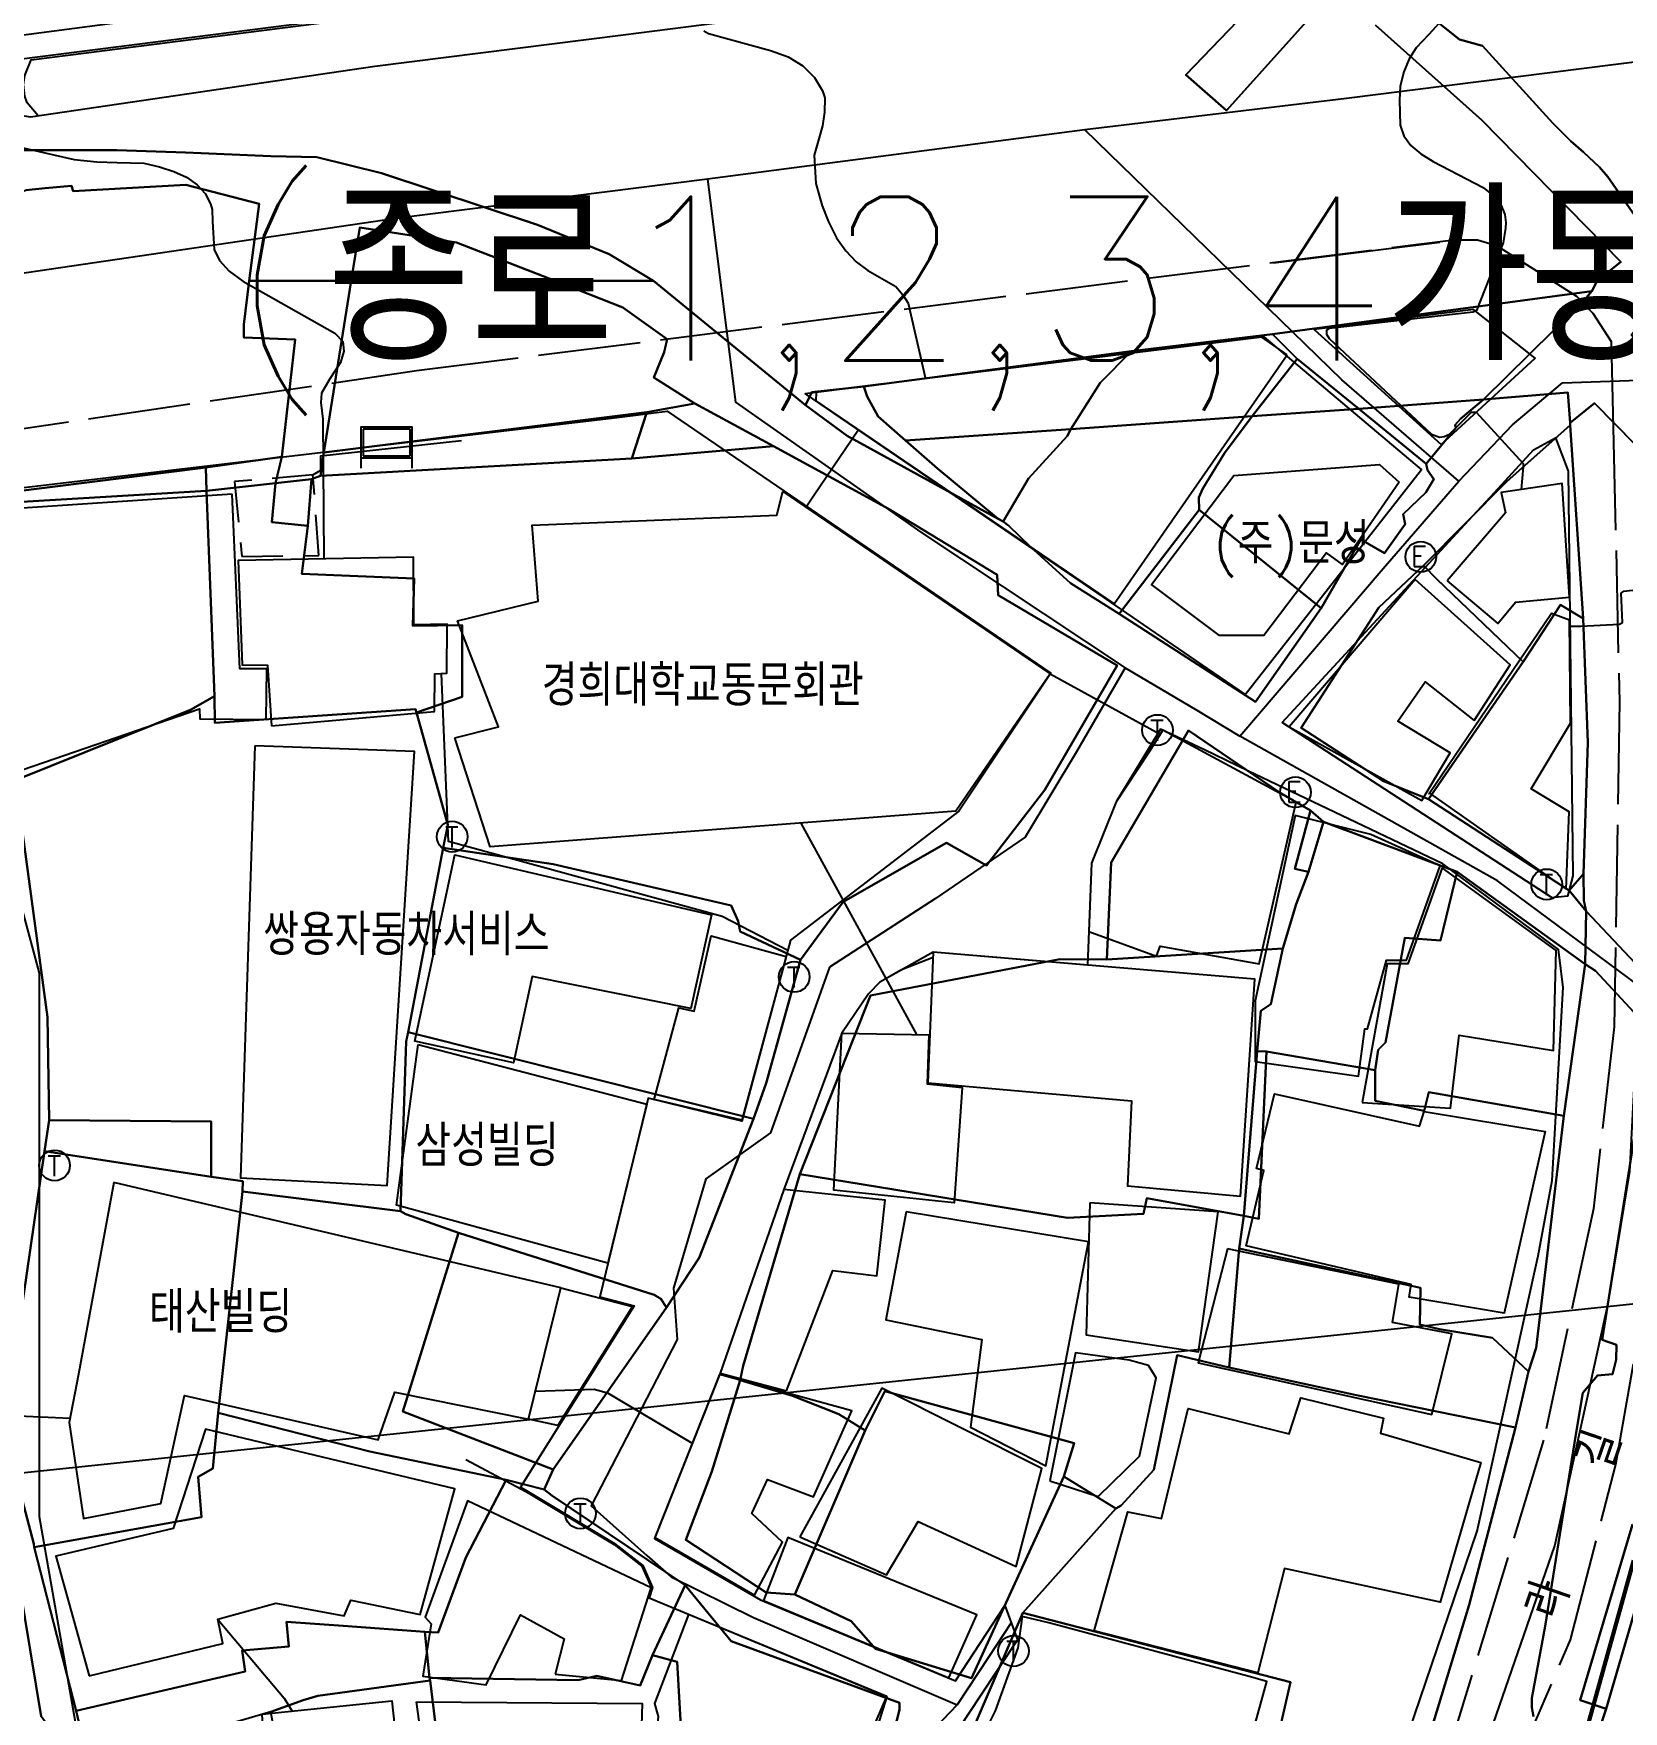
# Model space of a CAD drawing. Header units: feet. Extents: x 197796 to 199821, y 552499 to 555392.
# Drawn here: x 199203.7 to 199281.3, y 553035.9 to 553117.8 of the extents above; entities that cross this region are included whole.
import ezdxf
from ezdxf.enums import TextEntityAlignment as Align

# ---------------------------------------------------------------- set-up
doc = ezdxf.new("R2010")
doc.units = ezdxf.units.FT
doc.header["$MEASUREMENT"] = 0
doc.linetypes.add('ANYANG2', pattern=[6, 5, -1])
doc.linetypes.add('ANYANG3', pattern=[3, 2, -1])
for name, color, linetype in [('AAA001', 7, 'CONTINUOUS'), ('AAA004', 7, 'ANYANG3'), ('AAA008', 7, 'CONTINUOUS'), ('AAC001', 7, 'CONTINUOUS'), ('AAC002', 7, 'CONTINUOUS'), ('AD002', 7, 'CONTINUOUS'), ('AD0022', 1, 'CONTINUOUS'), ('AE001', 1, 'ANYANG2'), ('AE120', 1, 'CONTINUOUS'), ('AE222', 7, 'CONTINUOUS'), ('AE310', 7, 'CONTINUOUS'), ('AZ0202', 7, 'CONTINUOUS'), ('AZ0203', 7, 'CONTINUOUS'), ('AZ0803', 7, 'CONTINUOUS'), ('CAA001', 7, 'CONTINUOUS'), ('CAA002', 30, 'CONTINUOUS'), ('wipco_image', 2, 'CONTINUOUS'), ('wipco_지적', 20, 'CONTINUOUS'), ('ZC002', 7, 'CONTINUOUS'), ('ZC005', 7, 'CONTINUOUS'), ('ZC252', 7, 'CONTINUOUS')]:
    doc.layers.add(name, color=color, linetype=linetype)
doc.styles.add('GHS', font='ROMANS', dxfattribs={"bigfont": 'NGSW.shx'})
doc.styles.add('NGSW', font='ROMANS.shx', dxfattribs={"bigfont": 'NGSW.shx'})
picture_1 = doc.add_image_def('image1.jpg', size_in_pixel=(8269, 5907))

# ---------------------------------------------------------------- blocks, each defined once
blk = doc.blocks.new('AZ0203')
at = {"layer": 'AZ0203'}
blk.add_circle((0, 0), 0.75, dxfattribs=at)
at = {"layer": 'AZ0203', "style": 'GHS'}
blk.add_text('T', height=1, dxfattribs=at).set_placement((-0.362, -0.524))
blk = doc.blocks.new('AZ0202')
at = {"layer": 'AZ0202'}
blk.add_circle((0, 0), 0.75, dxfattribs=at)
at = {"layer": 'AZ0202', "style": 'GHS'}
blk.add_text('E', height=1, dxfattribs=at).set_placement((-0.496, -0.477))
blk = doc.blocks.new('AE310')
at = {"layer": 'AE310'}
for points in [[(1.209, -1.217), (1.209, 0.783), (-1.291, 0.783), (-1.291, -1.217)], [(1.111, 0.683), (-1.174, 0.683)], [(-1.174, 0.683), (-1.174, -0.617)], [(1.111, -0.618), (1.111, 0.683)], [(-1.291, -0.717), (1.209, -0.718)], [(-1.174, -0.617), (1.111, -0.618)]]:
    blk.add_lwpolyline(points, dxfattribs=at)

msp = doc.modelspace()

# ---------------------------------------------------------------- linework, layer by layer
at = {"layer": 'AAA001', "color": 255}
for points in [[(199264.93, 553102.15), (199263.69, 553103.01), (199241.92, 553100.33), (199241.91, 553099.9), (199256.48, 553089.98), (199264.93, 553102.15)], [(199272.74, 553091.1), (199275.22, 553089.03), (199276.07, 553090.07), (199278.71, 553090.31), (199278.35, 553095.86), (199275.38, 553095.43), (199275.59, 553094.43), (199272.74, 553091.1)], [(199213.4, 553095.34), (199198.77, 553094.36), (199198.79, 553094.75), (199193.97, 553094.23), (199199.96, 553084.79), (199202.15, 553081.53), (199211.8, 553084.85), (199211.82, 553084.37), (199215.06, 553084.33), (199215.09, 553086.81), (199213.78, 553086.81), (199213.4, 553095.34)], [(199215.33, 553084.02), (199223.28, 553084.73), (199223.3, 553086.56), (199223.88, 553086.59), (199223.9, 553088.99), (199222.27, 553088.96), (199222.26, 553092.26), (199213.7, 553092.1), (199213.89, 553087.01), (199215.12, 553086.99), (199215.33, 553084.02)], [(199274.05, 553084.29), (199275.82, 553087.01), (199271.18, 553091.17), (199265.02, 553083.97), (199271.5, 553080.38), (199272.89, 553082.71), (199270.33, 553084.26), (199271.67, 553086.18), (199274.05, 553084.29)], [(199271.87, 553080.74), (199278.55, 553076.05), (199278.7, 553079.83), (199276.84, 553080.94), (199278.77, 553084.16), (199278.72, 553089.19), (199277.83, 553089.51), (199271.86, 553080.71), (199271.87, 553080.74)], [(199265.36, 553080.3), (199258.86, 553083.82), (199258.19, 553082.76), (199256.57, 553080.32), (199255.37, 553077.32), (199255.24, 553073.97), (199258.54, 553072.77), (199258.73, 553073.26), (199263.56, 553072.4), (199265.36, 553080.3)], [(199272.4, 553077.18), (199269.01, 553078.71), (199265.32, 553079.64), (199263.37, 553070.59), (199263.37, 553067.62), (199268.41, 553066.91), (199268.71, 553069.22), (199268.85, 553069.22), (199269.78, 553072.57), (199270.76, 553072.57), (199272.4, 553077.18)], [(199236.81, 553074.79), (199235.81, 553070.22), (199228.06, 553071.78), (199227.15, 553067.56), (199222.33, 553068.62), (199224.27, 553077.73), (199236.81, 553074.79)], [(199268.59, 553065.62), (199272.9, 553065.35), (199273.32, 553068.92), (199277.94, 553068.16), (199278.07, 553073.05), (199272.5, 553077.09), (199270.82, 553072.4), (199269.81, 553072.4), (199268.59, 553065.62)], [(199238.3, 553064.76), (199234.01, 553065.77), (199235.21, 553070.25), (199235.96, 553070.08), (199236.79, 553073.77), (199240.46, 553072.76), (199238.3, 553064.76)], [(199247.64, 553072.97), (199247.37, 553066.58), (199257.32, 553065.71), (199257.12, 553061.55), (199262.65, 553061.05), (199263.34, 553071.65), (199247.64, 553072.97)], [(199243.17, 553069.01), (199247.42, 553068.93), (199247.34, 553066.53), (199249.05, 553066.36), (199248.67, 553060.73), (199242.79, 553061.34), (199243.17, 553069.01)], [(199262.92, 553058.62), (199263.78, 553062.3), (199263.43, 553062.4), (199264.3, 553066.05), (199271.38, 553064.46), (199271.62, 553065.19), (199277.52, 553064.2), (199275.53, 553055.33), (199270.88, 553056.11), (199270.98, 553056.73), (199262.92, 553058.62)], [(199240.48, 553051.54), (199242.74, 553057.41), (199244.89, 553057.15), (199245.3, 553060.85), (199240.34, 553061.38), (199237.23, 553052.4), (199240.48, 553051.54)], [(199255.28, 553060.72), (199255.11, 553054.28), (199260.6, 553053.45), (199261.56, 553060.29), (199255.28, 553060.72)], [(199246.32, 553060.29), (199245.32, 553055), (199250.01, 553054.05), (199249.46, 553049.76), (199253.14, 553047.88), (199255.22, 553058.82), (199246.32, 553060.29)], [(199262.01, 553058.47), (199260.58, 553052.91), (199271.99, 553050.38), (199272.96, 553054.33), (199270.07, 553054.87), (199270.38, 553056.75), (199262.01, 553058.47)], [(199253.33, 553047.14), (199255.69, 553046.38), (199257.72, 553048.35), (199258.53, 553052.18), (199258.15, 553052.78), (199257.21, 553053.03), (199254.58, 553053.4), (199253.33, 553047.14)], [(199238.91, 553041.55), (199240.28, 553044.14), (199238.78, 553045.54), (199239.55, 553047.2), (199241.8, 553046.36), (199243.67, 553050.56), (199237.2, 553052.34), (199234.04, 553044.37), (199238.91, 553041.55)], [(199241.12, 553044.41), (199245.36, 553042.55), (199246.91, 553045.15), (199251.69, 553042.95), (199252.94, 553047.75), (199245.13, 553051.67), (199241.12, 553044.41)], [(199255.5, 553039.82), (199257.15, 553045.62), (199258.79, 553045.31), (199260.09, 553050.67), (199265.02, 553049.44), (199265.6, 553051.2), (199269.63, 553050.2), (199269.48, 553049.47), (199274.39, 553048.04), (199272.4, 553041.21), (199264.79, 553042.86), (199263.49, 553037.76), (199255.5, 553039.82)], [(199206.42, 553037.61), (199212.95, 553039.19), (199212.71, 553040.39), (199215.54, 553041.17), (199218.88, 553040.54), (199219.19, 553041.32), (199222.58, 553040.62), (199224.28, 553046.75), (199212.1, 553049.67), (199210.52, 553044.82), (199204.79, 553043.47), (199206.42, 553037.61)], [(199229.18, 553037.7), (199232.42, 553037.39), (199233.87, 553041.91), (199224.9, 553046.16), (199222.83, 553040.49), (199223.12, 553040.16), (199222.71, 553037.6), (199225.81, 553037.18), (199227.48, 553040.59), (199229.61, 553039.43), (199229.18, 553037.7)], [(199239.35, 553041.29), (199248.41, 553037.52), (199249.77, 553040.6), (199240.54, 553044.38), (199239.35, 553041.29)], [(199234.05, 553033.72), (199237.26, 553032.53), (199238.25, 553034.78), (199240.5, 553033.62), (199239.22, 553031.11), (199242.44, 553029.84), (199245.37, 553036.6), (199235.69, 553040.62), (199234.03, 553036.26), (199234.21, 553035.63), (199234.05, 553033.72)], [(199251.99, 553040.51), (199251.77, 553038.99), (199250.66, 553035.9), (199250.36, 553035.29), (199251.54, 553035.09), (199258.61, 553033.08), (199257.13, 553026.74), (199260.73, 553025.7), (199263.93, 553037.34), (199263.07, 553037.58), (199253.29, 553040.2), (199251.99, 553040.51)], [(199208.91, 553033.53), (199214.96, 553034.14), (199214.87, 553035.74), (199221.2, 553036.4), (199222.37, 553025.54), (199212.06, 553024.06), (199209.42, 553026.21), (199208.91, 553033.53)], [(199222.4, 553036.35), (199233.42, 553036.26), (199233.12, 553025.97), (199223.84, 553025.98), (199222.4, 553036.35)]]:
    msp.add_lwpolyline(points, dxfattribs=at)
at = {"layer": 'AAA004', "color": 255}
msp.add_lwpolyline([(199213.88, 553092.3), (199217.64, 553092.34), (199217.35, 553096.28), (199213.52, 553095.96), (199213.88, 553092.3)], dxfattribs=at)
at = {"layer": 'AAA008', "color": 255}
for points in [[(199270.4, 553095.93), (199267.62, 553091.9), (199266.85, 553092.47), (199263.79, 553088.43), (199261.62, 553088.44), (199258.3, 553090.93), (199262.32, 553096.25), (199269.43, 553096.79), (199270.4, 553095.93)], [(199224.27, 553083.44), (199226.41, 553083.97), (199224.41, 553089.15), (199228.34, 553090.11), (199228.05, 553093.83), (199240.01, 553094.31), (199240.3, 553095.48), (199253.35, 553086.56), (199248.75, 553079.85), (199226.01, 553078.11), (199224.27, 553083.44)], [(199214.51, 553083.05), (199213.81, 553061.95), (199220.98, 553061.57), (199222.3, 553082.77), (199214.51, 553083.05)], [(199222.48, 553068.45), (199233.65, 553065.55), (199231.75, 553057.77), (199221.43, 553060.61), (199222.48, 553068.45)], [(199207.62, 553061.72), (199205.89, 553052.36), (199205.45, 553049.99), (199206.14, 553045.3), (199209.92, 553046.03), (199211.07, 553051.31), (199220.53, 553049.15), (199221.34, 553051.48), (199227.88, 553050.15), (199229.46, 553056.57), (199207.62, 553061.72)]]:
    msp.add_lwpolyline(points, dxfattribs=at)
at = {"layer": 'AAC001', "color": 255}
for points in [[(199217.35, 553096.28), (199217.74, 553096.52), (199217.74, 553097.21), (199224.61, 553097.97)], [(199240.54, 553073.05), (199237.33, 553074.71), (199223.97, 553078.38), (199223.62, 553086.57)], [(199247.63, 553072.71), (199246.09, 553072.1), (199245.04, 553071.51), (199244.48, 553070.94), (199243.17, 553069.01), (199240.34, 553061.38)], [(199224.81, 553048.19), (199227.78, 553046.61), (199232.05, 553044.04), (199233.41, 553042.97), (199233.88, 553041.91)]]:
    msp.add_lwpolyline(points, dxfattribs=at)
at = {"layer": 'AAC002', "color": 255}
msp.add_lwpolyline([(199275.82, 553025.94), (199279.64, 553035.09), (199281.9, 553043.24), (199284.15, 553053.63), (199285.43, 553061.9), (199285.6, 553062.99), (199285.83, 553066.55), (199286.07, 553077.87), (199286.99, 553099.13)], dxfattribs=at)
at = {"layer": 'AD002', "color": 255}
for points in [[(199282.66, 553116.54), (199267.83, 553114.67), (199255.05, 553113.14), (199236.61, 553110.73), (199221.39, 553108.81), (199178.89, 553102.55)], [(199242.21, 552911.16), (199241.22, 552915.51), (199240.78, 552918.92), (199241.59, 552935.66), (199241.76, 552938.45), (199242.08, 552940.02), (199243.15, 552944.06), (199251.11, 552969.71), (199262.61, 553004.06), (199264.06, 553007.53), (199271.84, 553026.17), (199278, 553043.97), (199280.62, 553055.89), (199281.66, 553062.26), (199282.13, 553071.31), (199282.36, 553075.61), (199282.42, 553077.28), (199282.56, 553100.93), (199282.66, 553116.54)], [(199273.31, 553095.97), (199267.59, 553100.92), (199255.05, 553113.14)], [(199236.61, 553110.73), (199237.99, 553099.84), (199247.04, 553093.49), (199257.01, 553086.85)], [(199262.62, 553083.52), (199269.61, 553091.71), (199273.31, 553095.97), (199275.93, 553098.73), (199278.37, 553100.78), (199282.56, 553100.93)], [(199257.01, 553086.85), (199254.63, 553082.76), (199252.13, 553078.59)], [(199257.01, 553086.85), (199260.52, 553084.79), (199262.62, 553083.52)], [(199282.13, 553071.31), (199275.2, 553076.45), (199262.62, 553083.52)], [(199252.13, 553078.59), (199247.75, 553075.59), (199242.58, 553072.24)], [(199242.58, 553072.24), (199239.7, 553064.14), (199236.53, 553061.9), (199234.96, 553056.55), (199235.13, 553054.05), (199230.93, 553045.92), (199233.66, 553043.5)], [(199233.66, 553043.5), (199234.84, 553042.45), (199238.87, 553040.47), (199248.81, 553036.2)], [(199251.44, 553040.21), (199250.35, 553038.54), (199248.81, 553036.2), (199246.27, 553033.54), (199245.02, 553031.31), (199241.2, 553018.73)]]:
    msp.add_lwpolyline(points, dxfattribs=at)
at = {"layer": 'AD0022', "color": 255}
for points in [[(199274.02, 553104.36), (199266.25, 553103.38), (199272.44, 553097.76), (199277.03, 553101.99)], [(199263.66, 553103.05), (199241.39, 553100.24), (199255.98, 553090.27), (199260.71, 553087.04), (199262.88, 553085.56), (199271.48, 553096.54), (199263.81, 553103.02)], [(199264.68, 553084.19), (199274, 553094.29), (199275.05, 553095.43), (199276.96, 553097.5), (199278.03, 553098.1), (199278.65, 553096.47), (199278.87, 553076.69), (199278.61, 553075.71), (199277.87, 553075.62)]]:
    msp.add_lwpolyline(points, close=True, dxfattribs=at)
for points in [[(199193.97, 553094.58), (199232.05, 553099.07), (199234.65, 553099.4), (199253.38, 553086.6), (199248.89, 553079.86), (199240.67, 553073.55), (199238.29, 553064.72), (199233.72, 553065.84), (199231.35, 553056.13), (199233.04, 553055.69), (199227.48, 553046.83), (199227.8, 553046.65), (199232.08, 553044.08), (199233.45, 553043), (199233.93, 553041.93), (199233.76, 553041.42), (199245.37, 553036.6), (199240.44, 553020.96)], [(199268.08, 553026.68), (199274.2, 553044.68), (199277.18, 553058.13), (199277.87, 553061.82), (199278.41, 553071.24), (199278.18, 553073.1), (199272.53, 553077.29), (199263.01, 553081.83), (199260.88, 553082.85), (199258.74, 553083.87), (199256.57, 553080.32), (199255.37, 553077.32), (199255.18, 553072.34), (199247.64, 553072.97), (199245.04, 553071.51), (199244.48, 553070.94), (199243.17, 553069.01), (199240.34, 553061.38), (199237.23, 553052.4), (199234.02, 553044.33), (199239.2, 553041.33), (199248.72, 553037.38), (199251.13, 553041.05), (199251.75, 553039.38), (199249.93, 553036.62), (199248.93, 553035.1)], [(199206.69, 553029.96), (199204.32, 553043.53), (199204, 553045.38), (199204, 553049.33), (199204, 553071.95), (199201.49, 553081.23)], [(199271.79, 552828.24), (199270.62, 552830.9), (199269.96, 552832.39), (199264.17, 552845.52), (199261.23, 552854), (199258.44, 552866.73), (199249.21, 552904.52), (199246.18, 552916.9), (199245.29, 552923.72), (199245.24, 552931.84), (199245.6, 552937.43), (199246.64, 552940.93), (199254.07, 552965.87), (199261.96, 552990.41), (199266.87, 553006.44), (199275.59, 553025.65), (199279.55, 553035.12), (199281.8, 553043.26)]]:
    msp.add_lwpolyline(points, dxfattribs=at)
at = {"layer": 'AE001', "color": 255}
for points in [[(199193.97, 553094.58), (199194.04, 553094.98), (199194.25, 553096.8), (199194.52, 553097.27), (199222.41, 553101.38), (199273.05, 553107.77), (199274.22, 553107.77), (199275.15, 553107.49), (199279.05, 553105.01), (199279.85, 553104.18), (199280.75, 553102.8), (199280.85, 553098.59)], [(199259.49, 552982.72), (199260.68, 552991.98), (199261.87, 552997.76), (199265.8, 553008.27), (199273.49, 553027.11), (199278.76, 553039.37), (199280.97, 553047.94), (199282.79, 553058.29), (199284.32, 553075.65), (199284.72, 553089.3), (199284.39, 553096.5), (199284.33, 553104), (199284.6, 553105.76), (199285.28, 553106.82), (199285.82, 553107.31)], [(199280.85, 553098.59), (199281.15, 553085.19), (199280.89, 553069.32), (199279.88, 553060.43), (199277.45, 553049.13), (199272.84, 553034.04), (199270.73, 553028.28), (199264.99, 553013.9), (199254.98, 552988), (199254, 552984.03)]]:
    msp.add_lwpolyline(points, dxfattribs=at)
at = {"layer": 'AE120', "color": 255}
msp.add_lwpolyline([(199278.88, 553123.62), (199250.07, 553119.98), (199245.48, 553119.41), (199238.62, 553118.54), (199232.49, 553117.77), (199220.37, 553116.24), (199203.56, 553113.76), (199202.95, 553113.85), (199201.88, 553114.38), (199201.4, 553115.47), (199201.19, 553116.36), (199232.19, 553120.32), (199238.24, 553121.09), (199242.94, 553121.69), (199247.8, 553122.31), (199276.6, 553125.98), (199278.11, 553125.82), (199278.54, 553125.56)], close=True, dxfattribs=at)
at = {"layer": 'AE222', "color": 255}
msp.add_lwpolyline([(199264.26, 553106.64), (199272.38, 553107.66)], dxfattribs=at)
at = {"layer": 'AZ0803', "color": 255}
for points in [[(199203.93, 553113.82), (199203.39, 553114.46), (199203.27, 553114.79), (199203.22, 553115.36), (199203.28, 553115.8), (199203.58, 553116.56), (199276.6, 553125.88), (199278.08, 553125.72), (199278.45, 553125.5), (199278.78, 553123.61)], [(199229.46, 553056.57), (199232.96, 553055.66), (199229.31, 553049.84), (199227.88, 553050.15)]]:
    msp.add_lwpolyline(points, dxfattribs=at)
at = {"layer": 'CAA001', "color": 255}
for points, elevation in [([(199272.64, 553118.68), (199271.84, 553117.79), (199271.23, 553117.14), (199270.88, 553116.61), (199270.62, 553115.97), (199270.45, 553115.27), (199270.41, 553114.59), (199270.45, 553113.37), (199270.62, 553112.85), (199270.96, 553112.38), (199271.45, 553111.96), (199272.06, 553111.59), (199274.5, 553110.33), (199275.1, 553109.84), (199275.38, 553109.44), (199275.55, 553109.01), (199275.6, 553108.61), (199275.59, 553108.34), (199275.48, 553107.62), (199274.17, 553104.32), (199274.01, 553104.23), (199266.97, 553103.44), (199266.84, 553103.35), (199266.84, 553103.15), (199266.97, 553102.94), (199271.97, 553098.28), (199272.36, 553098.13), (199272.6, 553098.16), (199272.85, 553098.28), (199273.93, 553099.34), (199274.07, 553099.34), (199274.15, 553099.34), (199276.45, 553096.84), (199276.45, 553096.68), (199276.36, 553095.57)], 35), ([(199278.72, 553088.89), (199279.27, 553088.9), (199281.15, 553088.99), (199281.3, 553089.07), (199281.24, 553090.5), (199281.37, 553090.6), (199281.79, 553090.65), (199284.43, 553090.61), (199284.56, 553090.6), (199284.63, 553090.53), (199284.64, 553088.9), (199284.72, 553088.83), (199286.54, 553088.7)], 35), ([(199197.18, 553043.05), (199197.16, 553050.31), (199197.37, 553050.5), (199197.54, 553050.57), (199205.49, 553050.21)], 30), ([(199212.72, 553040.36), (199215.95, 553036.52), (199216.34, 553035.89)], 30)]:
    msp.add_lwpolyline(points, dxfattribs=dict(at, elevation=elevation))
at = {"layer": 'CAA002', "color": 255}
for points, elevation in [([(199236.44, 553117.97), (199236.67, 553117.84), (199239.69, 553117.01), (199240.55, 553116.71), (199241.27, 553116.26), (199241.84, 553115.7), (199242.24, 553115.05), (199242.34, 553114.7), (199242.33, 553114), (199242.24, 553113.33), (199242.05, 553112.7), (199241.83, 553111.91), (199241.9, 553110.51), (199242.21, 553109.43), (199242.53, 553108.64), (199242.91, 553107.86), (199243.37, 553107.23), (199243.88, 553106.69), (199244.44, 553106.26), (199245.82, 553105.48), (199246.15, 553105.08), (199246.42, 553104.68), (199247.26, 553100.98)], 34), ([(199201.32, 553112.68), (199205.69, 553111.69), (199206.79, 553111.57), (199207.78, 553111.55), (199209.09, 553111.51), (199209.85, 553111.34), (199210.56, 553111.1), (199211.18, 553110.82), (199211.69, 553110.46), (199212.08, 553110.03), (199212.35, 553109.53), (199212.42, 553109.25), (199212.45, 553108.66), (199212.52, 553107.29), (199212.79, 553106.76), (199213.26, 553106.23), (199213.93, 553105.75), (199218.42, 553103.2), (199218.8, 553102.8), (199218.85, 553102.32), (199218.69, 553101.78), (199218.18, 553100.97), (199217.76, 553100.27), (199217.74, 553099.82), (199217.83, 553099.01), (199217.88, 553092.18)], 33), ([(199243.99, 553098.48), (199241.8, 553095.24), (199241.44, 553094.7)], 34), ([(199253.35, 553086.56), (199258.73, 553083.61)], 34), ([(199241.18, 553079.27), (199246.83, 553068.94)], 33), ([(199228.22, 553051.53), (199231.08, 553051.62), (199231.73, 553051.44), (199235.87, 553048.99)], 32)]:
    msp.add_lwpolyline(points, dxfattribs=dict(at, elevation=elevation))
at = {"layer": 'wipco_지적', "color": 20}
for points in [[(199283.044, 553107.315), (199280.588, 553110.845), (199280.185, 553111.321), (199279.393, 553112.044), (199278.773, 553112.587), (199277.903, 553113.472), (199274.459, 553117.238), (199273.339, 553117.555), (199271.906, 553118.697), (199270.901, 553119.424), (199270.139, 553120.066), (199267.989, 553122.204), (199266.483, 553123.737), (199267.784, 553124.822), (199267.018, 553126.164), (199267.018, 553126.164), (199279.56, 553127.597), (199282.091, 553124.291)], [(199263.33, 553119.315), (199259.983, 553115.831), (199261.965, 553114.084), (199266.894, 553119.591)], [(199266.894, 553119.591), (199261.965, 553114.084), (199259.983, 553115.831), (199263.33, 553119.315)], [(199271.906, 553118.697), (199273.339, 553117.555), (199274.459, 553117.238), (199277.903, 553113.472), (199278.773, 553112.587), (199279.393, 553112.044), (199280.185, 553111.321), (199280.588, 553110.845), (199283.044, 553107.315)], [(199269.242, 553118.25), (199274.429, 553113.62), (199281.222, 553106.688), (199280.07, 553105.756), (199279.809, 553105.254), (199264.204, 553103.162), (199257.322, 553102.335), (199244.247, 553100.601), (199241.706, 553100.326), (199241.398, 553099.684), (199233.986, 553105.756), (199231.812, 553107.064), (199228.31, 553108.501), (199220.688, 553111.017), (199217.533, 553111.809), (199215.284, 553111.861), (199211.127, 553112.029), (199207.766, 553112.147), (199200.482, 553112.146), (199200.081, 553115.472), (199201.576, 553116.088), (199201.594, 553116.353), (199201.22, 553117.525), (199209.176, 553118.558)], [(199283.975, 553105.663), (199280.07, 553105.756), (199281.222, 553106.688), (199274.429, 553113.62), (199269.242, 553118.25)], [(199200.482, 553112.146), (199207.766, 553112.147), (199211.127, 553112.029), (199215.284, 553111.861), (199217.533, 553111.809), (199220.688, 553111.017), (199228.31, 553108.501), (199231.812, 553107.064), (199233.986, 553105.756), (199229.171, 553105.756), (199224.352, 553107.64), (199219.635, 553108.37), (199219.216, 553105.756), (199214.23, 553105.756), (199214.723, 553109.517), (199211.138, 553110.447), (199205.634, 553110.147), (199205.562, 553110.402), (199204.269, 553110.293), (199203.328, 553110.186)], [(199202.277, 553035.698), (199200.834, 553052.009), (199203.194, 553065.761), (199201.41, 553080.331), (199191.133, 553096.722), (199190.7, 553097.537), (199187.979, 553101.457), (199184.692, 553105.756), (199187.859, 553105.756), (199189.795, 553102.791), (199191.618, 553098.55), (199193.305, 553097.302), (199194.931, 553094.474), (199194.931, 553094.474), (199200.944, 553085.412), (199202.824, 553081.368), (199204.385, 553069.788), (199204.465, 553064.757), (199204.235, 553063.249), (199202.509, 553051.326), (199202.656, 553048.355), (199202.764, 553047.709), (199202.735, 553043.727), (199204.075, 553035.622)], [(199244.231, 553029.155), (199245.994, 553035.963), (199245.994, 553036.299), (199237.778, 553039.304), (199235.53, 553042.044), (199229.014, 553046.431), (199228.634, 553046.724), (199229.082, 553047.701), (199234.619, 553055.602), (199236.205, 553058.037), (199238.855, 553064.833), (199239.474, 553066.576), (199241.166, 553072.597), (199243.247, 553075.424), (199248.282, 553078.316), (199250.245, 553077.204), (199253.096, 553080.891), (199256.622, 553086.976), (199250.809, 553090.404), (199250.756, 553091.4), (199245.484, 553094.616), (199239.832, 553097.693), (199236.001, 553099.764), (199233.994, 553101.046), (199234.507, 553102.271), (199234.646, 553102.921), (199232.482, 553104.462), (199229.171, 553105.756), (199229.171, 553105.756), (199233.986, 553105.756), (199241.398, 553099.684), (199243.432, 553098.188), (199250.815, 553094.138), (199251.057, 553094.005), (199251.332, 553093.801), (199252.375, 553092.779), (199254.349, 553091), (199256.727, 553089.502), (199263.372, 553085.198), (199266.591, 553089.772), (199268.524, 553093.131), (199269.686, 553092.464), (199270.68, 553093.883), (199270.588, 553094.363), (199271.689, 553095.43), (199272.084, 553096.077), (199271.783, 553096.518), (199271.712, 553096.824), (199273.165, 553098.586), (199273.127, 553098.734), (199273.398, 553099.02), (199274.516, 553099.968), (199278.632, 553100.301), (199278.747, 553098.83), (199278.743, 553098.715), (199275.656, 553095.963), (199271.591, 553091.851), (199269.403, 553089.803), (199265.609, 553083.92), (199269.636, 553081.315), (199271.828, 553080.445), (199278.697, 553075.983), (199279.526, 553074.964), (199279.473, 553072.387), (199273.228, 553076.895), (199266.7, 553079.329), (199266.057, 553079.883), (199264.538, 553080.778), (199260.105, 553083.797), (199256.33, 553077.35), (199256.112, 553072.614), (199253.821, 553072.62), (199244.569, 553070.848), (199241.127, 553062.126), (199238.353, 553052.759), (199238.206, 553052.062), (199236.823, 553047.592), (199235.554, 553044.255), (199239.475, 553041.694), (199240.885, 553041.588), (199243.627, 553040.292), (199244.828, 553038.937), (199249.503, 553037.497), (199254.025, 553047.347), (199256.554, 553045.796), (199252.019, 553040.698), (199247.075, 553029.154)], [(199276.963, 553035.633), (199276.874, 553036.07), (199276.873, 553036.53), (199277.524, 553040.04), (199279.015, 553049.41), (199279.364, 553051.443), (199280.074, 553052.295), (199280.806, 553052.356), (199280.986, 553053.047), (199281.001, 553053.792), (199280.303, 553054.034), (199282.697, 553069.122), (199279.977, 553072.062), (199279.473, 553072.387), (199279.526, 553074.964), (199279.526, 553074.964), (199284.06, 553070.172)], [(199271.388, 553033.106), (199273.808, 553041.091), (199276.077, 553049.743), (199276.708, 553052.481), (199277.087, 553053.646), (199278.444, 553064.972), (199279.473, 553072.387), (199279.977, 553072.062), (199282.697, 553069.122), (199280.303, 553054.034), (199281.001, 553053.792), (199280.986, 553053.047), (199280.806, 553052.356), (199280.074, 553052.295), (199279.364, 553051.443), (199279.015, 553049.41), (199277.524, 553040.04), (199276.873, 553036.53), (199276.874, 553036.07), (199276.963, 553035.633)], [(199281.795, 553045.013), (199279.227, 553036.422), (199280.496, 553036.007), (199278.644, 553030.434)], [(199282.941, 553029.141), (199278.172, 553022.495), (199275.585, 553017.844), (199275.41, 553017.891), (199273.908, 553018.588), (199274.403, 553019.825), (199275.584, 553019.335), (199277.681, 553022.674), (199279.29, 553024.943), (199276.848, 553026.052), (199278.644, 553030.434), (199280.496, 553036.007), (199283.005, 553044.579)]]:
    msp.add_lwpolyline(points, dxfattribs=at)
for points in [[(199187.859, 553105.756), (199189.112, 553105.756), (199192.877, 553105.756), (199193.799, 553106.629), (199194.115, 553108.051), (199195.381, 553108.623), (199196.195, 553107.91), (199203.328, 553110.186), (199204.269, 553110.293), (199205.562, 553110.402), (199205.634, 553110.147), (199211.138, 553110.447), (199214.723, 553109.517), (199214.23, 553105.756), (199213.969, 553103.626), (199213.98, 553103.002), (199216.481, 553102.9), (199215.825, 553097.166), (199212.112, 553096.652), (199194.931, 553094.474), (199193.305, 553097.302), (199191.618, 553098.55), (199189.795, 553102.791), (199187.859, 553105.756)], [(199219.216, 553105.756), (199219.635, 553108.37), (199224.352, 553107.64), (199229.171, 553105.756), (199232.482, 553104.462), (199234.646, 553102.921), (199234.507, 553102.271), (199233.994, 553101.046), (199236.001, 553099.764), (199233.658, 553099.355), (199217.872, 553097.371), (199219.216, 553105.756)], [(199214.23, 553105.756), (199219.216, 553105.756), (199217.872, 553097.371), (199217.711, 553096.231), (199217.275, 553096.079), (199215.513, 553095.882), (199215.825, 553097.166), (199216.481, 553102.9), (199213.98, 553103.002), (199213.969, 553103.626), (199214.23, 553105.756)], [(199283.975, 553105.663), (199281.748, 553103.132), (199283.877, 553100.651), (199286.628, 553096.773), (199287.245, 553095.699), (199287.201, 553091.758), (199286.845, 553092.276), (199286.71, 553092.234), (199283.895, 553095.767), (199279.929, 553099.789), (199278.747, 553098.83), (199278.632, 553100.301), (199274.516, 553099.968), (199277.923, 553103.321), (199278.092, 553103.236), (199279.809, 553105.254), (199280.07, 553105.756), (199283.975, 553105.663)], [(199264.204, 553103.162), (199279.809, 553105.254), (199278.092, 553103.236), (199277.923, 553103.321), (199274.516, 553099.968), (199268.426, 553099.515), (199265.406, 553101.958), (199264.204, 553103.162)], [(199257.322, 553102.335), (199264.204, 553103.162), (199265.406, 553101.958), (199263.223, 553099.145), (199254.362, 553098.51), (199255.787, 553100.776), (199257.322, 553102.335)], [(199244.247, 553100.601), (199257.322, 553102.335), (199255.787, 553100.776), (199254.362, 553098.51), (199246.281, 553097.963), (199244.955, 553099.132), (199244.415, 553100.11), (199244.247, 553100.601)], [(199268.426, 553099.515), (199263.223, 553099.145), (199265.406, 553101.958), (199268.426, 553099.515)], [(199241.398, 553099.684), (199241.706, 553100.326), (199244.247, 553100.601), (199244.415, 553100.11), (199244.955, 553099.132), (199246.281, 553097.963), (199247.841, 553096.597), (199250.815, 553094.138), (199243.432, 553098.188), (199241.398, 553099.684)], [(199236.001, 553099.764), (199239.832, 553097.693), (199232.927, 553097.085), (199233.658, 553099.355), (199236.001, 553099.764)], [(199274.516, 553099.968), (199273.398, 553099.02), (199273.127, 553098.734), (199273.165, 553098.586), (199271.712, 553096.824), (199268.426, 553099.515), (199274.516, 553099.968)], [(199278.747, 553098.83), (199279.929, 553099.789), (199283.895, 553095.767), (199286.71, 553092.234), (199286.845, 553092.276), (199287.201, 553091.758), (199287.2, 553083.3), (199285.864, 553082.479), (199285.837, 553082.207), (199287.251, 553080.634), (199286.857, 553073.039), (199286.578, 553068.013), (199284.06, 553070.172), (199279.526, 553074.964), (199279.417, 553075.5), (199279.405, 553076.794), (199279.612, 553083.213), (199279.376, 553089.276), (199278.743, 553098.715), (199278.747, 553098.83)], [(199233.658, 553099.355), (199232.927, 553097.085), (199217.711, 553096.231), (199217.872, 553097.371), (199233.658, 553099.355)], [(199263.223, 553099.145), (199261.865, 553097.344), (199260.811, 553095.613), (199260.619, 553095.171), (199260.626, 553094.573), (199256.727, 553089.502), (199254.349, 553091), (199252.375, 553092.779), (199251.332, 553093.801), (199251.057, 553094.005), (199252.285, 553096.115), (199254.184, 553098.179), (199254.362, 553098.51), (199263.223, 553099.145)], [(199268.426, 553099.515), (199271.712, 553096.824), (199271.783, 553096.518), (199272.084, 553096.077), (199271.689, 553095.43), (199270.588, 553094.363), (199270.68, 553093.883), (199269.686, 553092.464), (199268.524, 553093.131), (199266.591, 553089.772), (199260.626, 553094.573), (199260.619, 553095.171), (199260.811, 553095.613), (199261.865, 553097.344), (199263.223, 553099.145), (199268.426, 553099.515)], [(199254.362, 553098.51), (199254.184, 553098.179), (199252.285, 553096.115), (199251.057, 553094.005), (199250.815, 553094.138), (199247.841, 553096.597), (199246.281, 553097.963), (199254.362, 553098.51)], [(199278.743, 553098.715), (199279.376, 553089.276), (199278.27, 553089.932), (199276.45, 553087.156), (199272.227, 553091.186), (199271.591, 553091.851), (199275.656, 553095.963), (199278.743, 553098.715)], [(199232.927, 553097.085), (199239.832, 553097.693), (199245.484, 553094.616), (199250.756, 553091.4), (199250.809, 553090.404), (199256.622, 553086.976), (199253.096, 553080.891), (199250.245, 553077.204), (199248.282, 553078.316), (199243.247, 553075.424), (199241.166, 553072.597), (199238.216, 553073.977), (199238.113, 553074.484), (199237.775, 553075.251), (199229.087, 553077.261), (199223.713, 553078.072), (199223.935, 553079.189), (199222.41, 553084.668), (199224.628, 553085.44), (199224.631, 553088.935), (199222.222, 553088.909), (199222.283, 553091.216), (199216.802, 553091.458), (199217.101, 553093.795), (199217.275, 553096.079), (199217.711, 553096.231), (199232.927, 553097.085)], [(199212.157, 553095.512), (199194.931, 553094.474), (199212.112, 553096.652), (199212.157, 553095.512)], [(199215.825, 553097.166), (199215.513, 553095.882), (199212.157, 553095.512), (199212.112, 553096.652), (199215.825, 553097.166)], [(199215.513, 553095.882), (199215.334, 553093.972), (199217.101, 553093.795), (199216.802, 553091.458), (199222.283, 553091.216), (199222.222, 553088.909), (199224.631, 553088.935), (199224.628, 553085.44), (199222.41, 553084.668), (199222.354, 553084.838), (199212.556, 553084.174), (199212.546, 553085.475), (199212.157, 553095.512), (199215.513, 553095.882)], [(199217.275, 553096.079), (199217.101, 553093.795), (199215.334, 553093.972), (199215.513, 553095.882), (199217.275, 553096.079)], [(199194.931, 553094.474), (199212.157, 553095.512), (199212.546, 553085.475), (199211.373, 553084.801), (199202.824, 553081.368), (199200.944, 553085.412), (199194.931, 553094.474)], [(199260.626, 553094.573), (199266.591, 553089.772), (199263.372, 553085.198), (199256.727, 553089.502), (199260.626, 553094.573)], [(199276.45, 553087.156), (199271.828, 553080.445), (199269.636, 553081.315), (199265.609, 553083.92), (199269.403, 553089.803), (199271.591, 553091.851), (199272.227, 553091.186), (199276.45, 553087.156)], [(199276.45, 553087.156), (199278.27, 553089.932), (199279.376, 553089.276), (199279.612, 553083.213), (199279.405, 553076.794), (199278.697, 553075.983), (199271.828, 553080.445), (199276.45, 553087.156)], [(199212.546, 553085.475), (199212.556, 553084.174), (199222.354, 553084.838), (199222.41, 553084.668), (199223.935, 553079.189), (199223.713, 553078.072), (199221.994, 553069.06), (199221.906, 553068.61), (199221.618, 553060.319), (199213.911, 553061.276), (199213.924, 553061.789), (199212.37, 553061.989), (199212.378, 553064.696), (199204.465, 553064.757), (199204.385, 553069.788), (199202.824, 553081.368), (199211.373, 553084.801), (199212.546, 553085.475)], [(199265.969, 553076.889), (199265.366, 553075.306), (199264.712, 553073.145), (199256.112, 553072.614), (199256.33, 553077.35), (199260.105, 553083.797), (199264.538, 553080.778), (199266.057, 553079.883), (199265.301, 553077.047), (199265.969, 553076.889)], [(199273.228, 553076.895), (199272.413, 553073.54), (199270.67, 553073.666), (199269.726, 553068.556), (199269.365, 553068.195), (199269.224, 553067.197), (199263.921, 553068.114), (199263.459, 553068.138), (199263.644, 553070.095), (199264.127, 553070.435), (199264.712, 553073.145), (199265.366, 553075.306), (199265.969, 553076.889), (199266.7, 553079.329), (199273.228, 553076.895)], [(199266.7, 553079.329), (199265.969, 553076.889), (199265.301, 553077.047), (199266.057, 553079.883), (199266.7, 553079.329)], [(199241.166, 553072.597), (199239.474, 553066.576), (199238.855, 553064.833), (199221.994, 553069.06), (199223.713, 553078.072), (199229.087, 553077.261), (199237.775, 553075.251), (199238.113, 553074.484), (199238.216, 553073.977), (199241.166, 553072.597)], [(199273.228, 553076.895), (199279.473, 553072.387), (199278.444, 553064.972), (199271.847, 553066.123), (199271.622, 553065.215), (199269.23, 553065.701), (199269.224, 553067.197), (199269.365, 553068.195), (199269.726, 553068.556), (199270.67, 553073.666), (199272.413, 553073.54), (199273.228, 553076.895)], [(199279.405, 553076.794), (199279.417, 553075.5), (199279.526, 553074.964), (199278.697, 553075.983), (199279.405, 553076.794)], [(199256.112, 553072.614), (199264.712, 553073.145), (199264.127, 553070.435), (199263.644, 553070.095), (199263.459, 553068.138), (199262.812, 553060.08), (199258.068, 553060.953), (199257.903, 553060.187), (199254.198, 553059.983), (199241.127, 553062.126), (199244.569, 553070.848), (199253.821, 553072.62), (199256.112, 553072.614)], [(199238.855, 553064.833), (199236.205, 553058.037), (199234.619, 553055.602), (199234.334, 553056.026), (199234.016, 553056.222), (199224.454, 553059.25), (199221.887, 553060.168), (199221.618, 553060.319), (199221.906, 553068.61), (199221.994, 553069.06), (199238.855, 553064.833)], [(199269.224, 553067.197), (199269.23, 553065.701), (199271.622, 553065.215), (199271.847, 553066.123), (199278.444, 553064.972), (199277.087, 553053.646), (199276.708, 553052.481), (199274.956, 553054.133), (199272.359, 553054.556), (199271.41, 553054.786), (199271.441, 553056.568), (199262.584, 553058.491), (199262.812, 553060.08), (199263.548, 553059.946), (199263.921, 553068.114), (199269.224, 553067.197)], [(199263.459, 553068.138), (199263.921, 553068.114), (199263.548, 553059.946), (199262.812, 553060.08), (199263.459, 553068.138)], [(199204.465, 553064.757), (199212.378, 553064.696), (199212.37, 553061.989), (199204.235, 553063.249), (199204.465, 553064.757)], [(199204.235, 553063.249), (199212.37, 553061.989), (199213.924, 553061.789), (199213.911, 553061.276), (199212.714, 553050.466), (199212.454, 553047.749), (199211.74, 553047.345), (199211.908, 553045.361), (199203.727, 553043.904), (199203.72, 553044.066), (199202.764, 553047.709), (199202.656, 553048.355), (199202.509, 553051.326), (199204.235, 553063.249)], [(199262.812, 553060.08), (199262.584, 553058.491), (199262.088, 553052.683), (199259.553, 553053.275), (199258.407, 553047.677), (199256.814, 553045.944), (199256.554, 553045.796), (199254.025, 553047.347), (199254.519, 553048.99), (199245.284, 553051.526), (199244.312, 553049.598), (199243.033, 553050.407), (199240.765, 553051.292), (199238.206, 553052.062), (199238.353, 553052.759), (199241.127, 553062.126), (199254.198, 553059.983), (199257.903, 553060.187), (199258.068, 553060.953), (199262.812, 553060.08)], [(199213.911, 553061.276), (199221.618, 553060.319), (199221.887, 553060.168), (199224.454, 553059.25), (199221.738, 553050.531), (199229.082, 553047.701), (199228.634, 553046.724), (199226.79, 553047.193), (199220.122, 553048.576), (199212.714, 553050.466), (199213.911, 553061.276)], [(199224.454, 553059.25), (199234.016, 553056.222), (199234.334, 553056.026), (199234.619, 553055.602), (199229.082, 553047.701), (199221.738, 553050.531), (199224.454, 553059.25)], [(199262.088, 553052.683), (199262.584, 553058.491), (199271.441, 553056.568), (199271.41, 553054.786), (199272.359, 553054.556), (199274.956, 553054.133), (199276.708, 553052.481), (199276.077, 553049.743), (199268.318, 553051.321), (199262.088, 553052.683)], [(199256.554, 553045.796), (199256.814, 553045.944), (199258.407, 553047.677), (199259.553, 553053.275), (199262.088, 553052.683), (199268.318, 553051.321), (199276.077, 553049.743), (199273.808, 553041.091), (199271.388, 553033.106), (199264.504, 553034.747), (199265.091, 553037.311), (199252.019, 553040.698), (199256.554, 553045.796)], [(199244.312, 553049.598), (199240.885, 553041.588), (199239.475, 553041.694), (199235.554, 553044.255), (199236.823, 553047.592), (199238.206, 553052.062), (199240.765, 553051.292), (199243.033, 553050.407), (199244.312, 553049.598)], [(199244.312, 553049.598), (199245.284, 553051.526), (199254.519, 553048.99), (199254.025, 553047.347), (199249.503, 553037.497), (199244.828, 553038.937), (199243.627, 553040.292), (199240.885, 553041.588), (199244.312, 553049.598)], [(199226.79, 553047.193), (199224.822, 553043.398), (199223.461, 553039.733), (199222.805, 553039.767), (199218.83, 553040.057), (199216.062, 553040.253), (199216.173, 553039.053), (199213.888, 553038.86), (199214.039, 553037.832), (199205.782, 553035.906), (199203.727, 553043.904), (199211.908, 553045.361), (199211.74, 553047.345), (199212.454, 553047.749), (199212.714, 553050.466), (199220.122, 553048.576), (199226.79, 553047.193)], [(199203.72, 553044.066), (199203.727, 553043.904), (199205.782, 553035.906), (199206.382, 553033.339), (199206.484, 553033.277), (199207.261, 553029.572), (199206.018, 553033.093), (199204.075, 553035.622), (199202.735, 553043.727), (199202.764, 553047.709), (199203.72, 553044.066)], [(199228.634, 553046.724), (199229.014, 553046.431), (199235.53, 553042.044), (199233.937, 553038.633), (199233.332, 553037.148), (199231.214, 553037.624), (199230.298, 553037.399), (199223.033, 553037.511), (199222.805, 553039.767), (199223.461, 553039.733), (199224.822, 553043.398), (199226.79, 553047.193), (199228.634, 553046.724)], [(199281.795, 553045.013), (199283.005, 553044.579), (199280.496, 553036.007), (199279.227, 553036.422), (199281.795, 553045.013)], [(199233.937, 553038.633), (199235.53, 553042.044), (199237.778, 553039.304), (199245.994, 553036.299), (199245.994, 553035.963), (199244.231, 553029.155), (199235.273, 553031.12), (199235.355, 553034.288), (199235.133, 553038.298), (199233.937, 553038.633)], [(199222.805, 553039.767), (199223.033, 553037.511), (199223.068, 553037.393), (199217.585, 553036.64), (199216.868, 553036.435), (199215.298, 553035.864), (199206.484, 553033.277), (199206.382, 553033.339), (199205.782, 553035.906), (199214.039, 553037.832), (199213.888, 553038.86), (199216.173, 553039.053), (199216.062, 553040.253), (199218.83, 553040.057), (199222.805, 553039.767)], [(199265.091, 553037.311), (199264.504, 553034.747), (199262.111, 553025.05), (199257.276, 553026.323), (199247.075, 553029.154), (199252.019, 553040.698), (199265.091, 553037.311)], [(199223.033, 553037.511), (199230.298, 553037.399), (199231.214, 553037.624), (199233.332, 553037.148), (199233.937, 553038.633), (199235.133, 553038.298), (199235.355, 553034.288), (199235.273, 553031.12), (199234.623, 553022.636), (199226.674, 553023.603), (199224.547, 553023.937), (199224.442, 553026.896), (199223.854, 553030.916), (199223.068, 553037.393), (199223.033, 553037.511)], [(199223.068, 553037.393), (199223.854, 553030.916), (199216.453, 553029.565), (199215.298, 553035.864), (199216.868, 553036.435), (199217.585, 553036.64), (199223.068, 553037.393)]]:
    msp.add_lwpolyline(points, close=True, dxfattribs=at)

# ---------------------------------------------------------------- block references
at = {"layer": 'AE310', "color": 255}
msp.add_blockref('AE310', (199220.98, 553097.83), dxfattribs=at)
at = {"layer": 'AZ0202', "color": 255}
for p in [(199271.45, 553092.28), (199265.33, 553080.78)]:
    msp.add_blockref('AZ0202', p, dxfattribs=at)
at = {"layer": 'AZ0203', "color": 255}
for p in [(199258.59, 553083.82), (199224.15, 553078.61), (199277.6, 553076.28), (199240.85, 553071.76), (199204.73, 553062.55), (199230.41, 553045.55), (199251.56, 553038.83)]:
    msp.add_blockref('AZ0203', p, dxfattribs=at)

# ---------------------------------------------------------------- texts
at = {"layer": 'ZC002', "style": 'NGSW'}
for s, p in [('(주)문성', (199261.31, 553091.95)), ('경희대학교동문회관', (199228.52, 553085)), ('쌍용자동차서비스', (199214.92, 553072.82)), ('삼성빌딩', (199222.35, 553062.51)), ('태산빌딩', (199209.34, 553054.38))]:
    msp.add_text(s, height=2, rotation=359.99, dxfattribs=at).set_placement(p)
at = {"layer": 'ZC005', "style": 'NGSW'}
msp.add_text('순    라    길', height=2, rotation=71, dxfattribs=at).set_placement((199281.39, 553049.17), align=Align.RIGHT)
at = {"layer": 'ZC252', "style": 'NGSW'}
msp.add_text('(종로1,2,3,4가동)', height=8, dxfattribs=at).set_placement((199213.25, 553101.87))

# ---------------------------------------------------------------- pictures from other files: only their frames are drawn
at = {"layer": 'wipco_image'}
image = msp.add_image(picture_1, insert=(198928.545, 553018.658), size_in_units=(698.973, 499.315), rotation=5.998683, dxfattribs=at)
image.dxf.flags = 7

doc.saveas('drawing.dxf')
